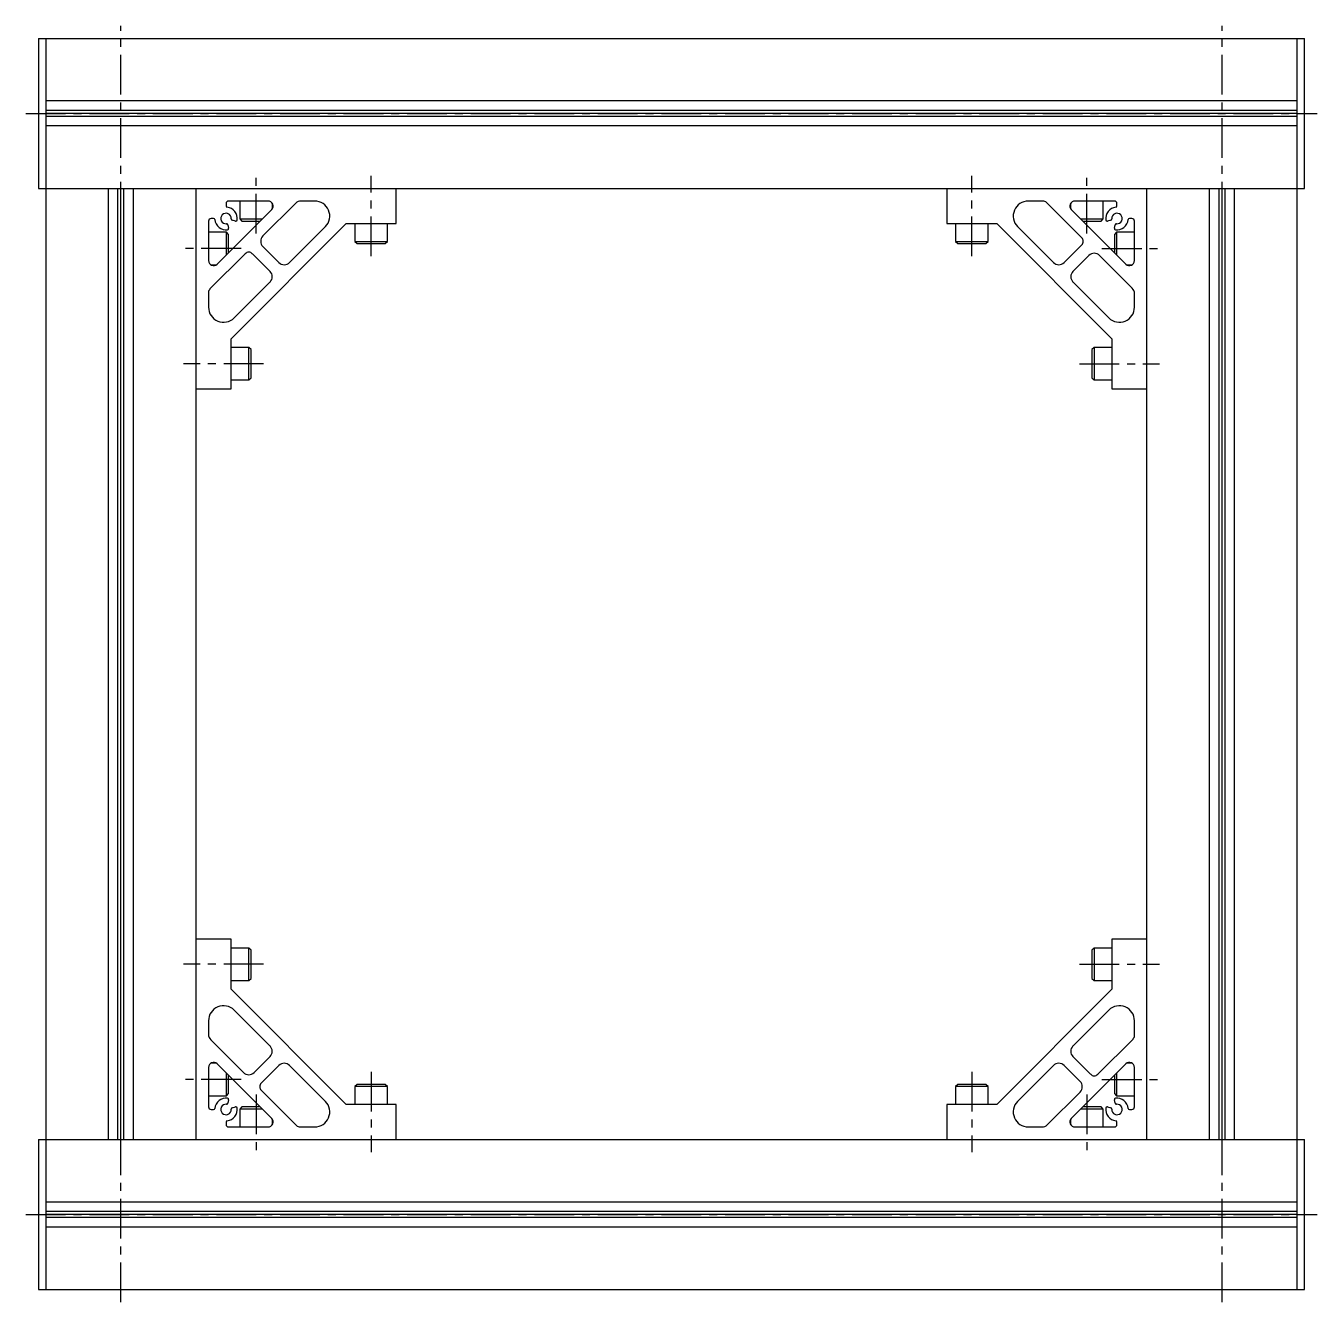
# Model space of a CAD drawing. Extents: x -5 to 1191, y -8 to 1575.
# Drawn here: x -5 to 511, y 1065 to 1575 of the extents above; entities that cross this region are included whole.
import ezdxf

# ---------------------------------------------------------------- set-up
doc = ezdxf.new("R2010")
doc.units = 0
doc.header["$LTSCALE"] = 0.5
doc.linetypes.add('CENTER', pattern=[50.8, 31.75, -6.35, 6.35, -6.35])
doc.layers.add('MSM_CENTER', color=1, linetype='CENTER')
doc.layers.add('MSM_CONTINUOUS', color=7, linetype='CONTINUOUS')

msp = doc.modelspace()

# ---------------------------------------------------------------- linework, layer by layer
at = {"layer": 'MSM_CENTER'}
for p, q in [((33, 1065), (33, 1575)), ((473, 1065), (473, 1575)), ((-5, 1540), (511, 1540)), ((87, 1492), (87, 1515)), ((133, 1483), (133, 1515)), ((373, 1483), (373, 1515)), ((419, 1492), (419, 1515)), ((81, 1486), (58, 1486)), ((425, 1486), (448, 1486)), ((90, 1440), (58, 1440)), ((416, 1440), (448, 1440)), ((90, 1200), (58, 1200)), ((416, 1200), (448, 1200)), ((133, 1157), (133, 1125)), ((373, 1157), (373, 1125)), ((81, 1154), (58, 1154)), ((425, 1154), (448, 1154)), ((87, 1148), (87, 1125)), ((419, 1148), (419, 1125)), ((-5, 1100), (511, 1100))]:
    msp.add_line(p, q, dxfattribs=at)
at = {"layer": 'MSM_CONTINUOUS'}
for p, q in [((0, 1570), (506, 1570)), ((0, 1570), (0, 1510)), ((3, 1570), (3, 1070)), ((503, 1070), (503, 1570)), ((506, 1510), (506, 1570)), ((503, 1545), (3, 1545)), ((503, 1541.21), (3, 1541.21)), ((503, 1540), (3, 1540)), ((503, 1538.79), (3, 1538.79)), ((503, 1535), (3, 1535)), ((0, 1510), (506, 1510)), ((28, 1130), (28, 1510)), ((31.79, 1130), (31.79, 1510)), ((33, 1130), (33, 1510)), ((34.21, 1130), (34.21, 1510)), ((38, 1130), (38, 1510)), ((63, 1130), (63, 1510)), ((143, 1496), (143, 1510)), ((363, 1510), (363, 1496)), ((443, 1130), (443, 1510)), ((468, 1130), (468, 1510)), ((471.79, 1130), (471.79, 1510)), ((473, 1130), (473, 1510)), ((474.21, 1130), (474.21, 1510)), ((478, 1130), (478, 1510)), ((71.41, 1479.76), (93.24, 1501.59)), ((75, 1504), (75, 1502.97)), ((91.82, 1505), (76, 1505)), ((80.5, 1505), (80.5, 1497.87)), ((102.84, 1504.12), (89.75, 1491.03)), ((93.5, 1501.91), (93.5, 1504.09)), ((110.45, 1505), (104.96, 1505)), ((401.45, 1505), (395.55, 1505)), ((416.96, 1490.32), (402.86, 1504.41)), ((412.5, 1504.09), (412.5, 1501.91)), ((412.76, 1501.59), (434.59, 1479.76)), ((430, 1505), (414.18, 1505)), ((425.5, 1497.87), (425.5, 1505)), ((431, 1502.97), (431, 1504)), ((68, 1497), (68, 1481.18)), ((70.03, 1498), (69, 1498)), ((78.83, 1496.97), (77.46, 1497.34)), ((80.5, 1497.87), (81.37, 1497)), ((80.5, 1497.87), (89.52, 1497.87)), ((81.37, 1497), (88.65, 1497)), ((416.48, 1497.87), (425.5, 1497.87)), ((417.35, 1497), (424.63, 1497)), ((424.63, 1497), (425.5, 1497.87)), ((428.54, 1497.34), (427.17, 1496.97)), ((437, 1498), (435.97, 1498)), ((438, 1481.18), (438, 1497)), ((75.13, 1492.5), (68, 1492.5)), ((76, 1491.63), (75.13, 1492.5)), ((75.13, 1483.48), (75.13, 1492.5)), ((75.66, 1495.54), (76.03, 1494.17)), ((76, 1484.35), (76, 1491.63)), ((77, 1449.99), (123.01, 1496)), ((100.36, 1480.42), (114.69, 1494.76)), ((123.01, 1496), (143, 1496)), ((126.5, 1496), (126.5, 1488.87)), ((139.5, 1488.87), (139.5, 1496)), ((363, 1496), (382.99, 1496)), ((366.5, 1496), (366.5, 1488.87)), ((379.5, 1488.87), (379.5, 1496)), ((382.99, 1496), (429, 1449.99)), ((391.31, 1494.76), (405.64, 1480.42)), ((429.97, 1494.17), (430.34, 1495.54)), ((430.87, 1492.5), (430, 1491.63)), ((430, 1491.63), (430, 1484.35)), ((438, 1492.5), (430.87, 1492.5)), ((430.87, 1492.5), (430.87, 1483.48)), ((89.75, 1486.79), (96.11, 1480.42)), ((126.5, 1488.87), (127.37, 1488)), ((126.5, 1488.87), (139.5, 1488.87)), ((127.37, 1488), (138.63, 1488)), ((138.63, 1488), (139.5, 1488.87)), ((366.5, 1488.87), (367.37, 1488)), ((366.5, 1488.87), (379.5, 1488.87)), ((367.37, 1488), (378.63, 1488)), ((378.63, 1488), (379.5, 1488.87)), ((409.89, 1480.42), (416.96, 1487.49)), ((82.68, 1483.96), (68.59, 1469.86)), ((92.58, 1476.89), (85.51, 1483.96)), ((419.79, 1483.25), (413.42, 1476.89)), ((437.12, 1470.16), (424.03, 1483.25)), ((68.91, 1479.5), (71.09, 1479.5)), ((434.91, 1479.5), (437.09, 1479.5)), ((78.24, 1458.31), (92.58, 1472.64)), ((413.42, 1472.64), (427.76, 1458.31)), ((68, 1468.45), (68, 1462.55)), ((438, 1462.55), (438, 1468.04)), ((77, 1430), (77, 1449.99)), ((429, 1449.99), (429, 1430)), ((84.13, 1446.5), (77, 1446.5)), ((85, 1445.63), (84.13, 1446.5)), ((84.13, 1433.5), (84.13, 1446.5)), ((85, 1434.37), (85, 1445.63)), ((421.87, 1446.5), (421, 1445.63)), ((421, 1445.63), (421, 1434.37)), ((429, 1446.5), (421.87, 1446.5)), ((421.87, 1446.5), (421.87, 1433.5)), ((63, 1430), (77, 1430)), ((77, 1433.5), (84.13, 1433.5)), ((84.13, 1433.5), (85, 1434.37)), ((421, 1434.37), (421.87, 1433.5)), ((421.87, 1433.5), (429, 1433.5)), ((429, 1430), (443, 1430)), ((77, 1210), (63, 1210)), ((77, 1190.01), (77, 1210)), ((443, 1210), (429, 1210)), ((429, 1210), (429, 1190.01)), ((84.13, 1206.5), (77, 1206.5)), ((85, 1205.63), (84.13, 1206.5)), ((84.13, 1193.5), (84.13, 1206.5)), ((85, 1194.37), (85, 1205.63)), ((421.87, 1206.5), (421, 1205.63)), ((421, 1205.63), (421, 1194.37)), ((429, 1206.5), (421.87, 1206.5)), ((421.87, 1206.5), (421.87, 1193.5)), ((77, 1193.5), (84.13, 1193.5)), ((84.13, 1193.5), (85, 1194.37)), ((421, 1194.37), (421.87, 1193.5)), ((421.87, 1193.5), (429, 1193.5)), ((123.01, 1144), (77, 1190.01)), ((429, 1190.01), (382.99, 1144)), ((92.58, 1167.36), (78.24, 1181.69)), ((427.76, 1181.69), (413.42, 1167.36)), ((68, 1177.45), (68, 1171.96)), ((438, 1171.55), (438, 1177.45)), ((68.88, 1169.84), (81.97, 1156.75)), ((423.32, 1156.04), (437.41, 1170.14)), ((86.21, 1156.75), (92.58, 1163.11)), ((413.42, 1163.11), (420.49, 1156.04)), ((68, 1158.82), (68, 1143)), ((71.09, 1160.5), (68.91, 1160.5)), ((93.24, 1138.41), (71.41, 1160.24)), ((75.13, 1147.5), (75.13, 1156.52)), ((96.11, 1159.58), (89.04, 1152.51)), ((114.69, 1145.24), (100.36, 1159.58)), ((405.64, 1159.58), (391.31, 1145.24)), ((416.25, 1153.21), (409.89, 1159.58)), ((434.59, 1160.24), (412.76, 1138.41)), ((430.87, 1156.52), (430.87, 1147.5)), ((437.09, 1160.5), (434.91, 1160.5)), ((438, 1143), (438, 1158.82)), ((76, 1148.37), (76, 1155.65)), ((127.37, 1152), (126.5, 1151.13)), ((126.5, 1151.13), (126.5, 1144)), ((139.5, 1151.13), (126.5, 1151.13)), ((138.63, 1152), (127.37, 1152)), ((139.5, 1151.13), (138.63, 1152)), ((139.5, 1144), (139.5, 1151.13)), ((367.37, 1152), (366.5, 1151.13)), ((366.5, 1151.13), (366.5, 1144)), ((379.5, 1151.13), (366.5, 1151.13)), ((378.63, 1152), (367.37, 1152)), ((379.5, 1151.13), (378.63, 1152)), ((379.5, 1144), (379.5, 1151.13)), ((430, 1155.65), (430, 1148.37)), ((68, 1147.5), (75.13, 1147.5)), ((75.13, 1147.5), (76, 1148.37)), ((76.03, 1145.83), (75.66, 1144.46)), ((89.04, 1149.68), (103.14, 1135.59)), ((403.16, 1135.88), (416.25, 1148.97)), ((430.34, 1144.46), (429.97, 1145.83)), ((430, 1148.37), (430.87, 1147.5)), ((430.87, 1147.5), (438, 1147.5)), ((69, 1142), (70.03, 1142)), ((77.46, 1142.66), (78.83, 1143.03)), ((81.37, 1143), (80.5, 1142.13)), ((80.5, 1142.13), (80.5, 1135)), ((89.52, 1142.13), (80.5, 1142.13)), ((88.65, 1143), (81.37, 1143)), ((143, 1144), (123.01, 1144)), ((143, 1130), (143, 1144)), ((363, 1144), (363, 1130)), ((382.99, 1144), (363, 1144)), ((425.5, 1142.13), (416.48, 1142.13)), ((424.63, 1143), (417.35, 1143)), ((425.5, 1142.13), (424.63, 1143)), ((425.5, 1135), (425.5, 1142.13)), ((427.17, 1143.03), (428.54, 1142.66)), ((435.97, 1142), (437, 1142)), ((75, 1137.03), (75, 1136)), ((93.5, 1135.91), (93.5, 1138.09)), ((412.5, 1138.09), (412.5, 1135.91)), ((431, 1136), (431, 1137.03)), ((76, 1135), (91.82, 1135)), ((104.55, 1135), (110.45, 1135)), ((395.55, 1135), (401.04, 1135)), ((414.18, 1135), (430, 1135)), ((0, 1130), (0, 1070)), ((0, 1130), (506, 1130)), ((506, 1070), (506, 1130)), ((503, 1105), (3, 1105)), ((503, 1101.21), (3, 1101.21)), ((503, 1100), (3, 1100)), ((503, 1098.79), (3, 1098.79)), ((503, 1095), (3, 1095)), ((0, 1070), (506, 1070))]:
    msp.add_line(p, q, dxfattribs=at)
for centre, radius, start, end in [((76, 1504), 1, 90, 180), ((75.5, 1502.97), 0.5, 180, 264.2608), ((75, 1498), 4.5, 352.181, 84.2608), ((91.82, 1503), 2, 315, 90), ((104.96, 1502), 3, 90, 135), ((110.45, 1499), 6, 315, 90), ((395.55, 1499), 6, 90, 225), ((401.45, 1503), 2, 45, 90), ((414.18, 1503), 2, 90, 225), ((431, 1498), 4.5, 95.7392, 187.8202), ((430, 1504), 1, 0, 90), ((430.5, 1502.97), 0.5, 275.7392, 0), ((69, 1497), 1, 90, 180), ((70.03, 1497.5), 0.5, 5.7392, 90), ((75, 1498), 4.5, 185.7392, 277.8202), ((75, 1498), 2.1, 356.087, 273.9131), ((77.59, 1497.82), 0.5, 176.0869, 255.0017), ((78.96, 1497.46), 0.5, 255.0017, 352.181), ((427.04, 1497.46), 0.5, 187.8202, 285.0017), ((428.41, 1497.82), 0.5, 285.0017, 3.9131), ((431, 1498), 2.1, 266.087, 183.9131), ((431, 1498), 4.5, 262.181, 354.2608), ((435.97, 1497.5), 0.5, 90, 174.2608), ((437, 1497), 1, 0, 90), ((75.18, 1495.41), 0.5, 15.0017, 93.9131), ((75.54, 1494.04), 0.5, 277.8202, 15.0017), ((430.46, 1494.04), 0.5, 165.0017, 262.181), ((430.82, 1495.41), 0.5, 86.0869, 165.0017), ((91.87, 1488.91), 3, 135, 224.9997), ((415.54, 1488.91), 2, 314.9997, 45), ((70, 1481.18), 2, 180, 315), ((84.09, 1482.54), 2, 44.9997, 135), ((421.91, 1481.13), 3, 45, 134.9997), ((436, 1481.18), 2, 225, 0), ((90.46, 1474.76), 3, 315, 44.9997), ((98.24, 1482.54), 3, 224.9997, 315), ((407.76, 1482.54), 3, 225, 314.9997), ((415.54, 1474.76), 3, 134.9997, 225), ((70, 1468.45), 2, 135, 180), ((435, 1468.04), 3, 0, 45), ((74, 1462.55), 6, 180, 315), ((432, 1462.55), 6, 225, 0), ((74, 1177.45), 6, 45, 180), ((432, 1177.45), 6, 360, 135), ((71, 1171.96), 3, 180, 225), ((436, 1171.55), 2, 315, 0), ((90.46, 1165.24), 3, 314.9997, 45), ((415.54, 1165.24), 3, 135, 224.9997), ((70, 1158.82), 2, 45, 180), ((84.09, 1158.87), 3, 225, 314.9997), ((98.24, 1157.46), 3, 45, 134.9997), ((407.76, 1157.46), 3, 44.9997, 135), ((421.91, 1157.46), 2, 224.9997, 315), ((436, 1158.82), 2, 0, 135), ((90.46, 1151.09), 2, 134.9997, 225), ((414.13, 1151.09), 3, 315, 44.9997), ((75, 1142), 4.5, 82.181, 174.2608), ((75.54, 1145.96), 0.5, 345.0017, 82.181), ((430.46, 1145.96), 0.5, 97.8202, 195.0017), ((431, 1142), 4.5, 5.7392, 97.8202), ((69, 1143), 1, 180, 270), ((70.03, 1142.5), 0.5, 270, 354.2608), ((75, 1142), 2.1, 86.087, 3.9131), ((75.18, 1144.59), 0.5, 266.0869, 345.0017), ((75, 1142), 4.5, 275.7392, 7.8202), ((77.59, 1142.18), 0.5, 105.0017, 183.9131), ((78.96, 1142.54), 0.5, 7.8202, 105.0017), ((110.45, 1141), 6, 270, 45), ((395.55, 1141), 6, 135, 270), ((431, 1142), 4.5, 172.181, 264.2608), ((427.04, 1142.54), 0.5, 75.0017, 172.181), ((428.41, 1142.18), 0.5, 356.0869, 75.0017), ((431, 1142), 2.1, 176.087, 93.9131), ((430.82, 1144.59), 0.5, 195.0017, 273.9131), ((435.97, 1142.5), 0.5, 185.7392, 270), ((437, 1143), 1, 270, 0), ((75.5, 1137.03), 0.5, 95.7392, 180), ((76, 1136), 1, 180, 270), ((91.82, 1137), 2, 270, 45), ((104.55, 1137), 2, 225, 270), ((401.04, 1138), 3, 270, 315), ((414.18, 1137), 2, 135, 270), ((430, 1136), 1, 270, 0), ((430.5, 1137.03), 0.5, 0, 84.2608)]:
    msp.add_arc(centre, radius, start, end, dxfattribs=at)

doc.saveas('drawing.dxf')
